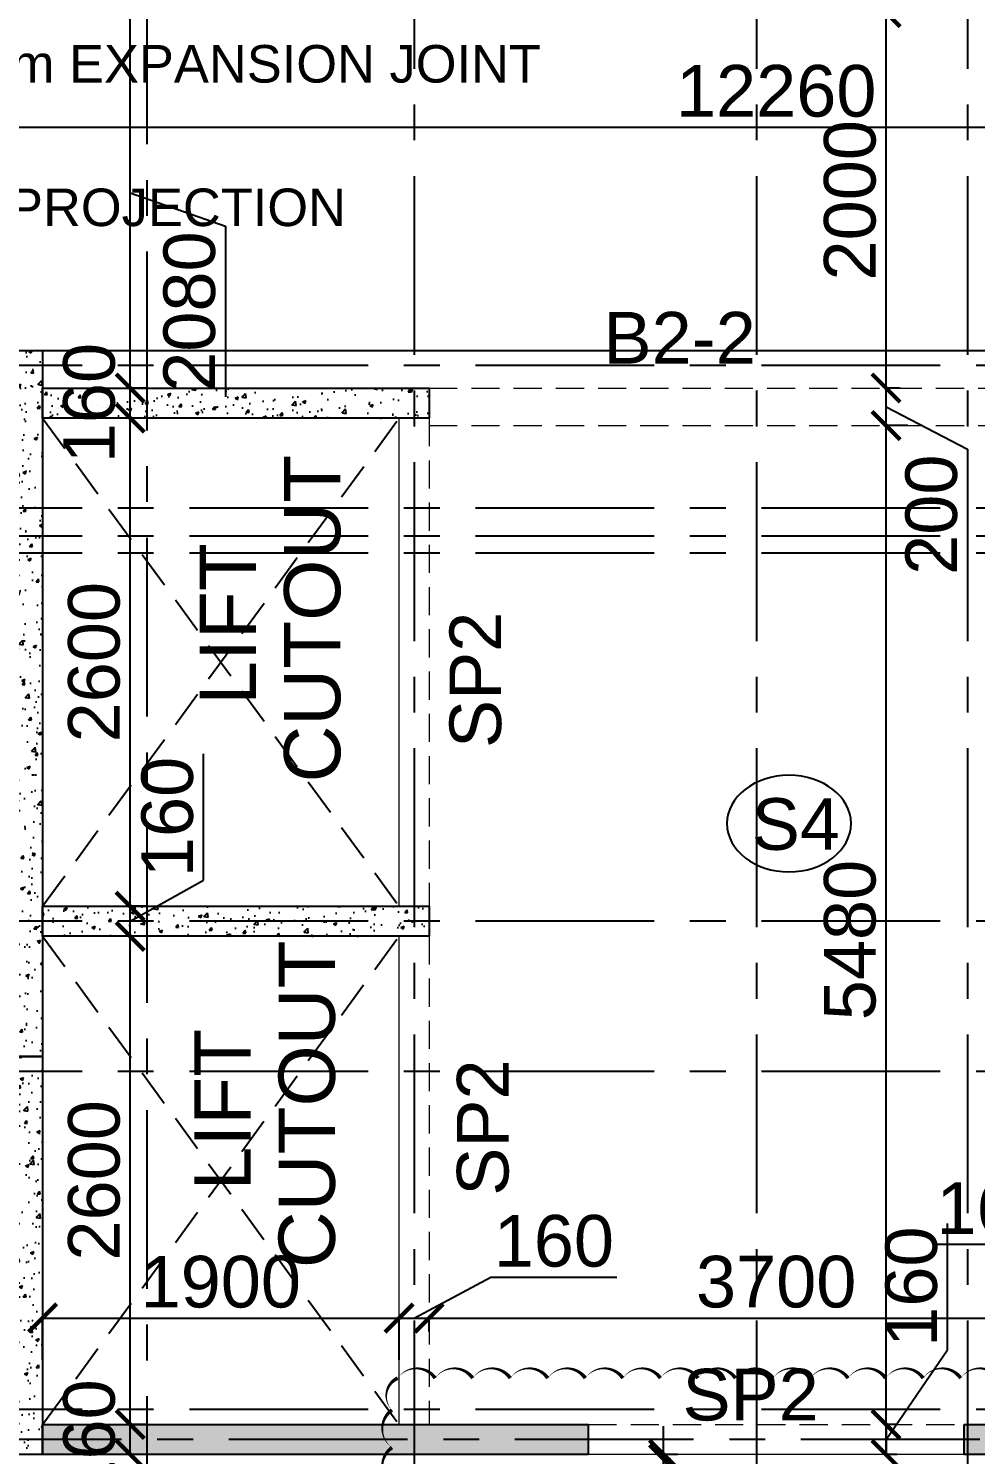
# Model space of a CAD drawing. Header units: inches. Extents: x -1898 to 127651, y -195120 to -109120.
# Drawn here: x 40878 to 45924, y -130830 to -123235 of the extents above; entities that cross this region are included whole.
import ezdxf

# ---------------------------------------------------------------- set-up
doc = ezdxf.new("R2010")
doc.units = ezdxf.units.IN
doc.header["$MEASUREMENT"] = 0
doc.linetypes.add('CENTER', pattern=[50.8, 31.75, -6.35, 6.35, -6.35])
doc.linetypes.add('Hidden', pattern=[3, 2, -1])
for name, color, linetype in [('1', 8, 'Continuous'), ('160 R.C. WALL HAT', 8, 'Continuous'), ('160 R.C.WALL', 6, 'Continuous'), ('4', 4, 'Continuous'), ('BEAM TEXT', 4, 'Continuous'), ('DIM', 251, 'Continuous'), ('GRID', 8, 'CENTER'), ('SPANRAL BEAM', 3, 'Continuous'), ('TEXT-1', 3, 'Continuous')]:
    doc.layers.add(name, color=color, linetype=linetype)
for name, color, linetype, lineweight in [('BEAMS', 3, 'Continuous', 0), ('SLAB CIR', 1, 'Continuous', 25), ('SLAB TXT', 3, 'Continuous', 0), ('text', 4, 'Continuous', 30)]:
    doc.layers.add(name, color=color, linetype=linetype, lineweight=lineweight)
doc.styles.add('T200', font='sanss___.ttf', dxfattribs={"height": 275})
doc.styles.add('T300', font='sanss___.ttf', dxfattribs={"height": 350})
doc.dimstyles.new('T 200', dxfattribs={"dimtxt": 275, "dimasz": 150, "dimexe": 1, "dimexo": 0, "dimgap": 50, "dimtad": 1, "dimdec": 0, "dimrnd": 5, "dimdsep": 46, "dimtxsty": 'T200', "dimblk": 'ARCHTICK', "dimcen": 2.5, "dimdle": 1, "dimclrd": 5, "dimclre": 253, "dimclrt": 1, "dimadec": 0, "dimazin": 0, "dimtfac": 1, "dimtdec": 0, "dimtmove": 2, "dimatfit": 3, "dimfxl": 0, "dimarcsym": 0})
pattern_1 = [(50, (2184721.52, 112605.64), (179.315046, -15.688034), [18.75, -206.25]), (355, (2184721.52, 112605.64), (-34.687833, 188.048033), [15, -165]), (100.451444, (2184736.47, 112604.33), (144.627212, 172.359998), [15.935048, -175.285528]), (46.1842, (2184721.52, 112655.64), (266.810333, -41.37982), [28.125, -309.375]), (96.635635, (2184743.76, 112652.2), (233.665486, 243.52965), [23.902586, -262.92844]), (351.184164, (2184721.52, 112655.64), (233.665486, 243.52965), [22.5, -247.5]), (21, (2184746.52, 112643.14), (149.226763, -100.654723), [18.75, -206.25]), (326, (2184746.52, 112643.14), (60.828833, 181.287511), [15, -165]), (71.451445, (2184758.96, 112634.75), (210.055594, 80.632788), [15.935047, -175.285528]), (37.5, (2184721.524, 112605.64), (3.0399638, 83.2234635), [0, -163, 0, -167.5, 0, -165.625]), (7.5, (2184721.52, 112605.64), (65.7673844, 98.602928), [0, -95.5, 0, -159.25, 0, -63.125]), (327.5, (2184665.774, 112605.64), (133.455609, -5.638718), [0, -62.5, 0, -195, 0, -258.75]), (317.5, (2184640.77, 112605.64), (145.7965423, 25.0262456), [0, -81.25, 0, -129.5, 0, -183.75])]
pattern_2 = [(50, (2221981.83, 105085.64), (179.315046, -15.688034), [18.75, -206.25]), (355, (2221981.83, 105085.64), (-34.687833, 188.048033), [15, -165]), (100.4514445, (2221996.77, 105084.33), (144.627212, 172.359998), [15.935048, -175.285528]), (46.1842, (2221981.83, 105135.64), (266.810333, -41.37982), [28.125, -309.375]), (96.635635, (2222004.07, 105132.2), (233.665486, 243.52965), [23.902586, -262.92844]), (351.184164, (2221981.83, 105135.64), (233.665486, 243.52965), [22.5, -247.5]), (21, (2222006.83, 105123.14), (149.226763, -100.654723), [18.75, -206.25]), (326, (2222006.83, 105123.14), (60.828833, 181.287511), [15, -165]), (71.451445, (2222019.27, 105114.75), (210.055594, 80.632788), [15.935047, -175.285528]), (37.5, (2221981.83, 105085.64), (3.0399638, 83.2234635), [0, -163, 0, -167.5, 0, -165.625]), (7.5, (2221981.83, 105085.64), (65.7673844, 98.602928), [0, -95.5, 0, -159.25, 0, -63.125]), (327.5, (2221926.08, 105085.64), (133.455609, -5.638718), [0, -62.5, 0, -195, 0, -258.75]), (317.5, (2221901.08, 105085.64), (145.7965423, 25.0262456), [0, -81.25, 0, -129.5, 0, -183.75])]

# ---------------------------------------------------------------- blocks, each defined once
blk = doc.blocks.new('_ARCHTICK')
at = {"color": 0, "linetype": 'ByBlock', "const_width": 0.15}
blk.add_lwpolyline([(-0.5, -0.5), (0.5, 0.5)], dxfattribs=at)
blk = doc.blocks.new('*D626')
at = {"layer": 'Defpoints', "color": 0}
for p in [(44261.9, -130855.2), (44300.2, -130855.2, 14.7), (44371.5, -141930.2, 14.7)]:
    blk.add_point(p, dxfattribs=at)
at = {"layer": 'DIM', "color": 253, "lineweight": -2}
for p, q in [((44300.2, -130855.2), (44260.9, -130855.2)), ((44371.5, -141930.2), (44260.9, -141930.2))]:
    blk.add_line(p, q, dxfattribs=at)
at = {"layer": 'DIM', "color": 5, "lineweight": -2}
blk.add_line((44261.9, -141931.2), (44261.9, -130854.2), dxfattribs=at)
at = {"layer": 'DIM', "color": 5, "lineweight": -2, "xscale": 150, "yscale": 150, "zscale": 150}
for p, rotation in [((44261.9, -130855.2), 90), ((44261.9, -141930.2), 270)]:
    blk.add_blockref('_ARCHTICK', p, dxfattribs=dict(at, rotation=rotation))
at = {"layer": 'DIM', "color": 1, "insert": (44070.3, -136392.7), "char_height": 275, "attachment_point": 5, "rotation": 90, "style": 'T200'}
blk.add_mtext('11075', dxfattribs=at)
blk = doc.blocks.new('*D627')
at = {"layer": 'Defpoints', "color": 0}
for p in [(44261.9, -130830.2), (44300.2, -130855.2, 14.7), (44338.1, -130830.2, 14.7)]:
    blk.add_point(p, dxfattribs=at)
at = {"layer": 'DIM', "color": 5, "lineweight": -2}
for p, q in [((44261.9, -130830.2), (44261.9, -130680.2)), ((44261.9, -130855.2), (44261.9, -130830.2)), ((44261.9, -130855.2), (44261.9, -130830.2)), ((44261.9, -130842.7), (44756.7, -131207.3)), ((44261.9, -130855.2), (44261.9, -131005.2)), ((44756.7, -131207.3), (44756.7, -131698.5))]:
    blk.add_line(p, q, dxfattribs=at)
at = {"layer": 'DIM', "color": 253, "lineweight": -2}
for p, q in [((44338.1, -130830.2), (44260.9, -130830.2)), ((44300.2, -130855.2), (44260.9, -130855.2))]:
    blk.add_line(p, q, dxfattribs=at)
at = {"layer": 'DIM', "color": 5, "lineweight": -2, "xscale": 150, "yscale": 150, "zscale": 150}
for p, rotation in [((44261.9, -130830.2), 270), ((44261.9, -130855.2), 90)]:
    blk.add_blockref('_ARCHTICK', p, dxfattribs=dict(at, rotation=rotation))
at = {"layer": 'DIM', "color": 1, "insert": (44565.1, -131452.9), "char_height": 275, "attachment_point": 5, "rotation": 90, "style": 'T200'}
blk.add_mtext('25', dxfattribs=at)
blk = doc.blocks.new('*D628')
at = {"layer": 'Defpoints', "color": 0}
for p in [(45505.5, -130670.2, 14.7), (45447, -130830.2), (45505.5, -130830.2, 14.7)]:
    blk.add_point(p, dxfattribs=at)
at = {"layer": 'DIM', "color": 5, "lineweight": -2}
for p, q in [((45774.4, -130272.3), (45774.4, -129600)), ((45447, -130750.2), (45774.4, -130272.3)), ((45447, -130669.2), (45447, -130831.2))]:
    blk.add_line(p, q, dxfattribs=at)
at = {"layer": 'DIM', "color": 253, "lineweight": -2}
for p, q in [((45505.5, -130670.2), (45446, -130670.2)), ((45505.5, -130830.2), (45446, -130830.2))]:
    blk.add_line(p, q, dxfattribs=at)
at = {"layer": 'DIM', "color": 5, "lineweight": -2, "xscale": 150, "yscale": 150, "zscale": 150}
for p, rotation in [((45447, -130670.2), 90), ((45447, -130830.2), 270)]:
    blk.add_blockref('_ARCHTICK', p, dxfattribs=dict(at, rotation=rotation))
at = {"layer": 'DIM', "color": 1, "insert": (45582.5, -129936.2), "char_height": 275, "attachment_point": 5, "rotation": 90, "style": 'T200'}
blk.add_mtext('160', dxfattribs=at)
blk = doc.blocks.new('*D629')
at = {"layer": 'Defpoints', "color": 0}
for p in [(45447, -125350.2), (45563.3, -125350.2, 14.7), (45505.5, -130830.2, 14.7)]:
    blk.add_point(p, dxfattribs=at)
at = {"layer": 'DIM', "color": 253, "lineweight": -2}
for p, q in [((45563.3, -125350.2), (45446, -125350.2)), ((45505.5, -130830.2), (45446, -130830.2))]:
    blk.add_line(p, q, dxfattribs=at)
at = {"layer": 'DIM', "color": 5, "lineweight": -2}
blk.add_line((45447, -130831.2), (45447, -125349.2), dxfattribs=at)
at = {"layer": 'DIM', "color": 5, "lineweight": -2, "xscale": 150, "yscale": 150, "zscale": 150}
for p, rotation in [((45447, -125350.2), 90), ((45447, -130830.2), 270)]:
    blk.add_blockref('_ARCHTICK', p, dxfattribs=dict(at, rotation=rotation))
at = {"layer": 'DIM', "color": 1, "insert": (45255.4, -128090.2), "char_height": 275, "attachment_point": 5, "rotation": 90, "style": 'T200'}
blk.add_mtext('5480', dxfattribs=at)
blk = doc.blocks.new('*D630')
at = {"layer": 'Defpoints', "color": 0}
for p in [(45447, -125150.2), (45522.3, -125150.2, 14.7), (45563.3, -125350.2, 14.7)]:
    blk.add_point(p, dxfattribs=at)
at = {"layer": 'DIM', "color": 253, "lineweight": -2}
for p, q in [((45522.3, -125150.2), (45446, -125150.2)), ((45563.3, -125350.2), (45446, -125350.2))]:
    blk.add_line(p, q, dxfattribs=at)
at = {"layer": 'DIM', "color": 5, "lineweight": -2}
for p, q in [((45447, -125351.2), (45447, -125149.2)), ((45447, -125250.2), (45881, -125475.6)), ((45881, -125475.6), (45881, -126173.9))]:
    blk.add_line(p, q, dxfattribs=at)
at = {"layer": 'DIM', "color": 5, "lineweight": -2, "xscale": 150, "yscale": 150, "zscale": 150}
for p, rotation in [((45447, -125150.2), 90), ((45447, -125350.2), 270)]:
    blk.add_blockref('_ARCHTICK', p, dxfattribs=dict(at, rotation=rotation))
at = {"layer": 'DIM', "color": 1, "insert": (45689.3, -125824.8), "char_height": 275, "attachment_point": 5, "rotation": 90, "style": 'T200'}
blk.add_mtext('200', dxfattribs=at)
blk = doc.blocks.new('*D631')
at = {"layer": 'Defpoints', "color": 0}
for p in [(45447, -123150.1), (45540.3, -123150.1, 14.7), (45522.3, -125150.2, 14.7)]:
    blk.add_point(p, dxfattribs=at)
at = {"layer": 'DIM', "color": 253, "lineweight": -2}
for p, q in [((45540.3, -123150.1), (45446, -123150.1)), ((45522.3, -125150.2), (45446, -125150.2))]:
    blk.add_line(p, q, dxfattribs=at)
at = {"layer": 'DIM', "color": 5, "lineweight": -2}
blk.add_line((45447, -125151.2), (45447, -123149.1), dxfattribs=at)
at = {"layer": 'DIM', "color": 5, "lineweight": -2, "xscale": 150, "yscale": 150, "zscale": 150}
for p, rotation in [((45447, -123150.1), 90), ((45447, -125150.2), 270)]:
    blk.add_blockref('_ARCHTICK', p, dxfattribs=dict(at, rotation=rotation))
at = {"layer": 'DIM', "color": 1, "insert": (45255.4, -124150.1), "char_height": 275, "attachment_point": 5, "rotation": 90, "style": 'T200'}
blk.add_mtext('2000', dxfattribs=at)
blk = doc.blocks.new('*D639')
at = {"layer": 'Defpoints', "color": 0}
for p in [(50991, -123760.8), (38732.4, -123809.1, 14.7), (50991, -123831.4, 14.7)]:
    blk.add_point(p, dxfattribs=at)
at = {"layer": 'DIM', "color": 5, "lineweight": -2}
blk.add_line((38731.4, -123760.8), (50992, -123760.8), dxfattribs=at)
at = {"layer": 'DIM', "color": 253, "lineweight": -2}
for p, q in [((38732.4, -123809.1), (38732.4, -123759.8)), ((50991, -123831.4), (50991, -123759.8))]:
    blk.add_line(p, q, dxfattribs=at)
at = {"layer": 'DIM', "color": 5, "lineweight": -2, "xscale": 150, "yscale": 150, "zscale": 150, "rotation": 180}
blk.add_blockref('_ARCHTICK', (38732.4, -123760.8), dxfattribs=at)
at = {"layer": 'DIM', "color": 5, "lineweight": -2, "xscale": 150, "yscale": 150, "zscale": 150}
blk.add_blockref('_ARCHTICK', (50991, -123760.8), dxfattribs=at)
at = {"layer": 'DIM', "color": 1, "insert": (44861.7, -123568.9), "char_height": 275, "attachment_point": 5, "style": 'T200'}
blk.add_mtext('12260', dxfattribs=at)
blk = doc.blocks.new('*D644')
at = {"layer": 'Defpoints', "color": 0}
for p in [(41419.9, -130670.2), (41508.9, -130670.2, 14.7), (41508.9, -130830.2, 14.7)]:
    blk.add_point(p, dxfattribs=at)
at = {"layer": 'DIM', "color": 253, "lineweight": -2}
for p, q in [((41508.9, -130670.2), (41418.9, -130670.2)), ((41508.9, -130830.2), (41418.9, -130830.2))]:
    blk.add_line(p, q, dxfattribs=at)
at = {"layer": 'DIM', "color": 5, "lineweight": -2}
blk.add_line((41419.9, -130831.2), (41419.9, -130669.2), dxfattribs=at)
at = {"layer": 'DIM', "color": 5, "lineweight": -2, "xscale": 150, "yscale": 150, "zscale": 150}
for p, rotation in [((41419.9, -130670.2), 90), ((41419.9, -130830.2), 270)]:
    blk.add_blockref('_ARCHTICK', p, dxfattribs=dict(at, rotation=rotation))
at = {"layer": 'DIM', "color": 1, "insert": (41202.1, -130750.2), "char_height": 275, "attachment_point": 5, "rotation": 90, "style": 'T200'}
blk.add_mtext('160', dxfattribs=at)
blk = doc.blocks.new('*D645')
at = {"layer": 'Defpoints', "color": 0}
for p in [(41419.9, -128070.2), (41508.9, -128070.2, 14.7), (41508.9, -130670.2, 14.7)]:
    blk.add_point(p, dxfattribs=at)
at = {"layer": 'DIM', "color": 253, "lineweight": -2}
for p, q in [((41508.9, -128070.2), (41418.9, -128070.2)), ((41508.9, -130670.2), (41418.9, -130670.2))]:
    blk.add_line(p, q, dxfattribs=at)
at = {"layer": 'DIM', "color": 5, "lineweight": -2}
blk.add_line((41419.9, -130671.2), (41419.9, -128069.2), dxfattribs=at)
at = {"layer": 'DIM', "color": 5, "lineweight": -2, "xscale": 150, "yscale": 150, "zscale": 150}
for p, rotation in [((41419.9, -128070.2), 90), ((41419.9, -130670.2), 270)]:
    blk.add_blockref('_ARCHTICK', p, dxfattribs=dict(at, rotation=rotation))
at = {"layer": 'DIM', "color": 1, "insert": (41228.1, -129370.2), "char_height": 275, "attachment_point": 5, "rotation": 90, "style": 'T200'}
blk.add_mtext('2600', dxfattribs=at)
blk = doc.blocks.new('*D646')
at = {"layer": 'Defpoints', "color": 0}
for p in [(41419.9, -127910.2), (41508.9, -127910.2, 14.7), (41508.9, -128070.2, 14.7)]:
    blk.add_point(p, dxfattribs=at)
at = {"layer": 'DIM', "color": 5, "lineweight": -2}
for p, q in [((41810.3, -127770.9), (41810.3, -127098.6)), ((41419.9, -127990.2), (41810.3, -127770.9)), ((41419.9, -128071.2), (41419.9, -127909.2))]:
    blk.add_line(p, q, dxfattribs=at)
at = {"layer": 'DIM', "color": 253, "lineweight": -2}
for p, q in [((41508.9, -127910.2), (41418.9, -127910.2)), ((41508.9, -128070.2), (41418.9, -128070.2))]:
    blk.add_line(p, q, dxfattribs=at)
at = {"layer": 'DIM', "color": 5, "lineweight": -2, "xscale": 150, "yscale": 150, "zscale": 150}
for p, rotation in [((41419.9, -127910.2), 90), ((41419.9, -128070.2), 270)]:
    blk.add_blockref('_ARCHTICK', p, dxfattribs=dict(at, rotation=rotation))
at = {"layer": 'DIM', "color": 1, "insert": (41618.4, -127434.7), "char_height": 275, "attachment_point": 5, "rotation": 90, "style": 'T200'}
blk.add_mtext('160', dxfattribs=at)
blk = doc.blocks.new('*D647')
at = {"layer": 'Defpoints', "color": 0}
for p in [(41419.9, -125310.2), (41508.9, -125310.2, 14.7), (41508.9, -127910.2, 14.7)]:
    blk.add_point(p, dxfattribs=at)
at = {"layer": 'DIM', "color": 253, "lineweight": -2}
for p, q in [((41508.9, -125310.2), (41418.9, -125310.2)), ((41508.9, -127910.2), (41418.9, -127910.2))]:
    blk.add_line(p, q, dxfattribs=at)
at = {"layer": 'DIM', "color": 5, "lineweight": -2}
blk.add_line((41419.9, -127911.2), (41419.9, -125309.2), dxfattribs=at)
at = {"layer": 'DIM', "color": 5, "lineweight": -2, "xscale": 150, "yscale": 150, "zscale": 150}
for p, rotation in [((41419.9, -125310.2), 90), ((41419.9, -127910.2), 270)]:
    blk.add_blockref('_ARCHTICK', p, dxfattribs=dict(at, rotation=rotation))
at = {"layer": 'DIM', "color": 1, "insert": (41228.1, -126610.2), "char_height": 275, "attachment_point": 5, "rotation": 90, "style": 'T200'}
blk.add_mtext('2600', dxfattribs=at)
blk = doc.blocks.new('*D648')
at = {"layer": 'Defpoints', "color": 0}
for p in [(41419.9, -125150.2), (41508.9, -125150.2, 14.7), (41508.9, -125310.2, 14.7)]:
    blk.add_point(p, dxfattribs=at)
at = {"layer": 'DIM', "color": 253, "lineweight": -2}
for p, q in [((41508.9, -125150.2), (41418.9, -125150.2)), ((41508.9, -125310.2), (41418.9, -125310.2))]:
    blk.add_line(p, q, dxfattribs=at)
at = {"layer": 'DIM', "color": 5, "lineweight": -2}
blk.add_line((41419.9, -125311.2), (41419.9, -125149.2), dxfattribs=at)
at = {"layer": 'DIM', "color": 5, "lineweight": -2, "xscale": 150, "yscale": 150, "zscale": 150}
for p, rotation in [((41419.9, -125150.2), 90), ((41419.9, -125310.2), 270)]:
    blk.add_blockref('_ARCHTICK', p, dxfattribs=dict(at, rotation=rotation))
at = {"layer": 'DIM', "color": 1, "insert": (41202.1, -125230.2), "char_height": 275, "attachment_point": 5, "rotation": 90, "style": 'T200'}
blk.add_mtext('160', dxfattribs=at)
blk = doc.blocks.new('*D649')
at = {"layer": 'Defpoints', "color": 0}
for p in [(41419.9, -123070.2), (41508.9, -123070.2, 14.7), (41508.9, -125150.2, 14.7)]:
    blk.add_point(p, dxfattribs=at)
at = {"layer": 'DIM', "color": 253, "lineweight": -2}
for p, q in [((41508.9, -123070.2), (41418.9, -123070.2)), ((41508.9, -125150.2), (41418.9, -125150.2))]:
    blk.add_line(p, q, dxfattribs=at)
at = {"layer": 'DIM', "color": 5, "lineweight": -2}
for p, q in [((41419.9, -125151.2), (41419.9, -123069.2)), ((41419.9, -124110.2), (41927.7, -124288.7)), ((41927.7, -124288.7), (41927.7, -125196.8))]:
    blk.add_line(p, q, dxfattribs=at)
at = {"layer": 'DIM', "color": 5, "lineweight": -2, "xscale": 150, "yscale": 150, "zscale": 150}
for p, rotation in [((41419.9, -123070.2), 90), ((41419.9, -125150.2), 270)]:
    blk.add_blockref('_ARCHTICK', p, dxfattribs=dict(at, rotation=rotation))
at = {"layer": 'DIM', "color": 1, "insert": (41736.1, -124742.8), "char_height": 275, "attachment_point": 5, "rotation": 90, "style": 'T200'}
blk.add_mtext('2080', dxfattribs=at)
blk = doc.blocks.new('*D650')
at = {"layer": 'Defpoints', "color": 0}
for p in [(42852.3, -130103.3), (40952.7, -130325.4, 14.7), (42852.3, -130325.4, 14.7)]:
    blk.add_point(p, dxfattribs=at)
at = {"layer": 'DIM', "color": 5, "lineweight": -2}
blk.add_line((40951.7, -130103.3), (42853.3, -130103.3), dxfattribs=at)
at = {"layer": 'DIM', "color": 253, "lineweight": -2}
for p, q in [((40952.7, -130325.4), (40952.7, -130102.3)), ((42852.3, -130325.4), (42852.3, -130102.3))]:
    blk.add_line(p, q, dxfattribs=at)
at = {"layer": 'DIM', "color": 5, "lineweight": -2, "xscale": 150, "yscale": 150, "zscale": 150, "rotation": 180}
blk.add_blockref('_ARCHTICK', (40952.7, -130103.3), dxfattribs=at)
at = {"layer": 'DIM', "color": 5, "lineweight": -2, "xscale": 150, "yscale": 150, "zscale": 150}
blk.add_blockref('_ARCHTICK', (42852.3, -130103.3), dxfattribs=at)
at = {"layer": 'DIM', "color": 1, "insert": (41902.5, -129911.7), "char_height": 275, "attachment_point": 5, "style": 'T200'}
blk.add_mtext('1900', dxfattribs=at)
blk = doc.blocks.new('*D651')
at = {"layer": 'Defpoints', "color": 0}
for p in [(43012.5, -130103.3), (43012.5, -130174.9, 14.7), (42852.3, -130325.4, 14.7)]:
    blk.add_point(p, dxfattribs=at)
at = {"layer": 'DIM', "color": 5, "lineweight": -2}
for p, q in [((42932.4, -130103.3), (43341, -129885.9)), ((43341, -129885.9), (44013.2, -129885.9)), ((42851.3, -130103.3), (43013.5, -130103.3))]:
    blk.add_line(p, q, dxfattribs=at)
at = {"layer": 'DIM', "color": 253, "lineweight": -2}
for p, q in [((42852.3, -130325.4), (42852.3, -130102.3)), ((43012.5, -130174.9), (43012.5, -130102.3))]:
    blk.add_line(p, q, dxfattribs=at)
at = {"layer": 'DIM', "color": 5, "lineweight": -2, "xscale": 150, "yscale": 150, "zscale": 150, "rotation": 180}
blk.add_blockref('_ARCHTICK', (42852.3, -130103.3), dxfattribs=at)
at = {"layer": 'DIM', "color": 5, "lineweight": -2, "xscale": 150, "yscale": 150, "zscale": 150}
blk.add_blockref('_ARCHTICK', (43012.5, -130103.3), dxfattribs=at)
at = {"layer": 'DIM', "color": 1, "insert": (43677.1, -129694), "char_height": 275, "attachment_point": 5, "style": 'T200'}
blk.add_mtext('160', dxfattribs=at)
blk = doc.blocks.new('*D652')
at = {"layer": 'Defpoints', "color": 0}
for p in [(43012.5, -130174.9, 14.7), (46710.7, -130103.3), (46710.7, -130157.6, 14.7)]:
    blk.add_point(p, dxfattribs=at)
at = {"layer": 'DIM', "color": 5, "lineweight": -2}
blk.add_line((43011.5, -130103.3), (46711.7, -130103.3), dxfattribs=at)
at = {"layer": 'DIM', "color": 253, "lineweight": -2}
for p, q in [((43012.5, -130174.9), (43012.5, -130102.3)), ((46710.7, -130157.6), (46710.7, -130102.3))]:
    blk.add_line(p, q, dxfattribs=at)
at = {"layer": 'DIM', "color": 5, "lineweight": -2, "xscale": 150, "yscale": 150, "zscale": 150, "rotation": 180}
blk.add_blockref('_ARCHTICK', (43012.5, -130103.3), dxfattribs=at)
at = {"layer": 'DIM', "color": 5, "lineweight": -2, "xscale": 150, "yscale": 150, "zscale": 150}
blk.add_blockref('_ARCHTICK', (46710.7, -130103.3), dxfattribs=at)
at = {"layer": 'DIM', "color": 1, "insert": (44861.6, -129911.5), "char_height": 275, "attachment_point": 5, "style": 'T200'}
blk.add_mtext('3700', dxfattribs=at)
blk = doc.blocks.new('*D653')
at = {"layer": 'Defpoints', "color": 0}
for p in [(46710.7, -130157.6, 14.7), (46870.7, -130103.3), (46870.7, -130182.3, 14.7)]:
    blk.add_point(p, dxfattribs=at)
at = {"layer": 'DIM', "color": 5, "lineweight": -2}
for p, q in [((46372.4, -129711.8), (45700.2, -129711.8)), ((46790.7, -130103.3), (46372.4, -129711.8)), ((46709.7, -130103.3), (46871.7, -130103.3))]:
    blk.add_line(p, q, dxfattribs=at)
at = {"layer": 'DIM', "color": 253, "lineweight": -2}
for p, q in [((46710.7, -130157.6), (46710.7, -130102.3)), ((46870.7, -130182.3), (46870.7, -130102.3))]:
    blk.add_line(p, q, dxfattribs=at)
at = {"layer": 'DIM', "color": 5, "lineweight": -2, "xscale": 150, "yscale": 150, "zscale": 150, "rotation": 180}
blk.add_blockref('_ARCHTICK', (46710.7, -130103.3), dxfattribs=at)
at = {"layer": 'DIM', "color": 5, "lineweight": -2, "xscale": 150, "yscale": 150, "zscale": 150}
blk.add_blockref('_ARCHTICK', (46870.7, -130103.3), dxfattribs=at)
at = {"layer": 'DIM', "color": 1, "insert": (46036.3, -129520), "char_height": 275, "attachment_point": 5, "style": 'T200'}
blk.add_mtext('160', dxfattribs=at)

msp = doc.modelspace()

# ---------------------------------------------------------------- hatches: boundary and pattern name
at = {"layer": '160 R.C. WALL HAT'}
h = msp.add_hatch(dxfattribs=at)
h.set_pattern_fill('AR-CONC', color=256, scale=25)
h.set_pattern_definition([(50, (2219921.83, 107045.64), (179.315046, -15.688034), [18.75, -206.25]), (355, (2219921.83, 107045.64), (-34.687833, 188.048033), [15, -165]), (100.4514445, (2219936.77, 107044.33), (144.627212, 172.359998), [15.935048, -175.285528]), (46.1842, (2219921.83, 107095.64), (266.810333, -41.37982), [28.125, -309.375]), (96.635635, (2219944.07, 107092.2), (233.665486, 243.52965), [23.902586, -262.92844]), (351.184164, (2219921.83, 107095.64), (233.665486, 243.52965), [22.5, -247.5]), (21, (2219946.83, 107083.14), (149.226763, -100.654723), [18.75, -206.25]), (326, (2219946.83, 107083.14), (60.828833, 181.287511), [15, -165]), (71.451445, (2219959.27, 107074.75), (210.055594, 80.632788), [15.935047, -175.285528]), (37.5, (2219921.83, 107045.64), (3.0399638, 83.2234635), [0, -163, 0, -167.5, 0, -165.625]), (7.5, (2219921.83, 107045.64), (65.7673844, 98.602928), [0, -95.5, 0, -159.25, 0, -63.125]), (327.5, (2219866.08, 107045.64), (133.455609, -5.638718), [0, -62.5, 0, -195, 0, -258.75]), (317.5, (2219841.08, 107045.64), (145.7965423, 25.0262456), [0, -81.25, 0, -129.5, 0, -183.75])])
h.paths.add_polyline_path([(40952.7, -124950.2), (40792.7, -124950.2), (40792.7, -128710.2), (40952.7, -128710.2)])
h = msp.add_hatch(dxfattribs=at)
h.set_pattern_fill('AR-CONC', color=256, scale=25)
h.set_pattern_definition(pattern_1)
h.paths.add_polyline_path([(43012.7, -125150.2), (40952.7, -125150.2), (40952.7, -125310.2), (42852.7, -125310.2), (43012.7, -125310.2)])
h = msp.add_hatch(dxfattribs=at)
h.set_pattern_fill('AR-CONC', color=256, scale=25)
h.set_pattern_definition(pattern_1)
h.paths.add_polyline_path([(43012.7, -127910.2), (40952.7, -127910.2), (40952.7, -128070.2), (43012.7, -128070.2)])
h = msp.add_hatch(dxfattribs=at)
h.set_pattern_fill('AR-CONC', color=256, scale=25)
h.set_pattern_definition(pattern_2)
h.paths.add_polyline_path([(40792.7, -128710.2), (40952.7, -128710.2), (40952.7, -130830.2), (40792.7, -130830.2)])
h = msp.add_hatch(dxfattribs=at)
h.set_pattern_fill('AR-CONC', color=256, scale=25)
h.set_pattern_definition(pattern_2)
h.paths.add_polyline_path([(43861.3, -130830.2), (43861.5, -130670.2), (40952.7, -130670.2), (40952.5, -130830.2)])
h.paths.add_polyline_path([(45862.8, -130670.2), (45862.8, -130830.2), (50030.7, -130830.2), (50030.7, -130670.2)])

# ---------------------------------------------------------------- linework, layer by layer
at = {"layer": '1', "linetype": 'Hidden', "ltscale": 100}
for p, q in [((40952.7, -127910.2, 14.7), (42852.7, -125310.2, 14.7)), ((40952.7, -125310.2, 14.7), (42852.7, -127910.2, 14.7)), ((40952.7, -130670.2, 14.7), (42852.3, -128070.2, 14.7)), ((40952.7, -128070.2, 14.7), (42852.3, -130670.2, 14.7))]:
    msp.add_line(p, q, dxfattribs=at)
at = {"layer": '160 R.C.WALL'}
for p, q in [((43861.2, -130830.2, 14.7), (43861.2, -130670.2, 14.7)), ((45862.4, -130830.2, 14.7), (45862.4, -130670.2, 14.7))]:
    msp.add_line(p, q, dxfattribs=at)
at = {"layer": '160 R.C.WALL', "elevation": 14.7}
for points in [[(40952.7, -128710.2), (40792.7, -128710.2), (40792.7, -124950.2), (40952.7, -124950.2)], [(40952.7, -125150.2), (43012.7, -125150.2), (43012.7, -125310.2), (40952.7, -125310.2)], [(40952.7, -127910.2), (43012.7, -127910.2), (43012.7, -128070.2), (40952.7, -128070.2)], [(40792.7, -128710.2), (40952.7, -128710.2), (40952.7, -130830.2), (40792.7, -130830.2)]]:
    msp.add_lwpolyline(points, close=True, dxfattribs=at)
for points in [[(43861.2, -130830.2), (40952.7, -130830.2), (40952.7, -130670.2), (43861.2, -130670.2)], [(45862.4, -130670.2), (50030.7, -130670.2), (50030.7, -130830.2), (45862.4, -130830.2)]]:
    msp.add_lwpolyline(points, dxfattribs=at)
at = {"layer": '4'}
msp.add_line((37959.5, -124950.2, 14.7), (51763.9, -124950.2, 14.7), dxfattribs=at)
at = {"layer": 'BEAMS', "linetype": 'Hidden', "ltscale": 75}
for p, q in [((43012.7, -125150.2, 14.7), (46710.7, -125150.2, 14.7)), ((43012.7, -125310.2, 14.7), (43012.7, -127910.2, 14.7)), ((43012.7, -125350.2, 14.7), (46710.7, -125350.2, 14.7)), ((43012.5, -128070.2, 14.7), (43012.5, -130670.2, 14.7)), ((43861.5, -130670.2, 14.7), (45862.8, -130670.2, 14.7))]:
    msp.add_line(p, q, dxfattribs=at)
at = {"layer": 'BEAMS', "color": 4, "linetype": 'Continuous', "ltscale": 0.01}
for p, q in [((42852.7, -127910.2, 14.7), (42852.7, -125310.2, 14.7)), ((42852.3, -130670.2, 14.7), (42852.3, -128070.2, 14.7)), ((45862.8, -130830.2, 14.7), (43861.5, -130830.2, 14.7))]:
    msp.add_line(p, q, dxfattribs=at)
at = {"layer": 'DIM', "color": 2, "elevation": 14.7}
msp.add_lwpolyline([(42814.7, -130993.5, 0, 20, -0.520567), (42814.7, -130793.5, 0, 20, -0.520567), (42814.7, -130593.5, 0, 20, -0.520567), (42844.8, -130423.6, 0, 20, -0.520567), (43044.8, -130423.6, 0, 20, -0.520567), (43244.8, -130423.6, 0, 20, -0.520567), (43444.8, -130423.6, 0, 20, -0.520567), (43644.8, -130423.6, 0, 20, -0.520567), (43844.8, -130423.6, 0, 20, -0.520567), (44044.8, -130423.6, 0, 20, -0.520567), (44244.8, -130423.6, 0, 20, -0.520567), (44444.8, -130423.6, 0, 20, -0.520567), (44644.8, -130423.6, 0, 20, -0.520567), (44844.8, -130423.6, 0, 20, -0.520567), (45044.8, -130423.6, 0, 20, -0.520567), (45244.8, -130423.6, 0, 20, -0.520567), (45444.8, -130423.6, 0, 20, -0.520567), (45644.8, -130423.6, 0, 20, -0.520567), (45844.8, -130423.6, 0, 20, -0.520567), (46044.8, -130423.6, 0, 20, -0.520567)], format="xyseb", dxfattribs=at)
at = {"layer": 'GRID', "ltscale": 30}
for p, q in [((42932.7, -111829.1, 14.7), (42932.7, -143550.6, 14.7)), ((44756.3, -111829.1, 14.7), (44756.3, -143550.6, 14.7)), ((45881, -111829.1, 14.7), (45881, -143550.6, 14.7)), ((41508.9, -112231.6, 14.7), (41508.9, -143550.6, 14.7)), ((86883.8, -125030.2, 14.7), (1190.2, -125030.2, 14.7)), ((86883.8, -125790.2, 14.7), (1084.7, -125790.2, 14.7)), ((86883.8, -125939.8, 14.7), (0, -125939.8, 14.7)), ((86883.8, -126030.2, 14.7), (1000.5, -126030.2, 14.7)), ((86883.8, -127990.2, 14.7), (912, -127990.2, 14.7)), ((86883.8, -128790.2, 14.7), (739.5, -128790.2, 14.7)), ((86883.8, -130590.2, 14.7), (936.5, -130590.2, 14.7)), ((87093.8, -130750.2, 14.7), (739.5, -130750.2, 14.7))]:
    msp.add_line(p, q, dxfattribs=at)
at = {"layer": 'SLAB CIR', "extrusion": (0, 0, -1)}
msp.add_ellipse((44929.9, -127470), major_axis=(331, 0), ratio=0.77685, dxfattribs=at)

# ---------------------------------------------------------------- texts
at = {"layer": 'BEAM TEXT', "style": 'T300'}
msp.add_text('B2-2', height=275, dxfattribs=at).set_placement((43941.6, -125019.7))
at = {"layer": 'SLAB TXT', "style": 'T300'}
msp.add_text('S4', height=275, dxfattribs=at).set_placement((44731.5, -127609.7))
at = {"layer": 'SPANRAL BEAM', "style": 'T300'}
for p in [(43396.1, -127067.5), (43435.4, -129452.2)]:
    msp.add_text('SP2', height=275, rotation=90, dxfattribs=at).set_placement(p)
msp.add_text('SP2', height=275, dxfattribs=at).set_placement((44362.4, -130649))
at = {"layer": 'text', "color": 30, "style": 'T300'}
for s, p in [('CUTOUT', (42539.2, -127251)), ('LIFT', (42090.1, -126837.3)), ('CUTOUT', (42510.4, -129837.9)), ('LIFT', (42061.2, -129424.2))]:
    msp.add_text(s, height=300, rotation=90, dxfattribs=at).set_placement(p)
at = {"layer": 'TEXT-1', "style": 'T200'}
for s, p in [('50mm EXPANSION JOINT', (40239.9, -123523.2)), ('SLAB PROJECTION', (39976.9, -124287.6))]:
    msp.add_text(s, height=200, dxfattribs=at).set_placement(p)

# ---------------------------------------------------------------- dimensions: what is measured, and where the dimension line sits
at = {"layer": 'DIM'}
for base, p1, p2, picture, middle in [((41419.9, -123070.2), (41508.9, -125150.2, 14.7), (41508.9, -123070.2, 14.7), '*D649', (41927.7, -124338.7)), ((45447, -125150.2), (45563.3, -125350.2, 14.7), (45522.3, -125150.2, 14.7), '*D630', (45881, -125525.6)), ((41419.9, -127910.2), (41508.9, -128070.2, 14.7), (41508.9, -127910.2, 14.7), '*D646', (41810.3, -127720.9)), ((45447, -130830.2), (45505.5, -130670.2, 14.7), (45505.5, -130830.2, 14.7), '*D628', (45774.4, -130222.3)), ((44261.9, -130830.2), (44300.2, -130855.2, 14.7), (44338.1, -130830.2, 14.7), '*D627', (44756.7, -131257.3))]:
    dim = msp.add_linear_dim(base=base, p1=p1, p2=p2, angle=90, dimstyle='T 200', override={"dimtmove": 1}, dxfattribs=at)
    dim.commit()
    dim.dimension.update_dxf_attribs({"geometry": picture, "text_midpoint": middle, "dimtype": 160})
for base, p1, p2, picture, middle in [((45447, -123150.1), (45522.3, -125150.2, 14.7), (45540.3, -123150.1, 14.7), '*D631', (45255.4, -124150.1)), ((45447, -125350.2), (45505.5, -130830.2, 14.7), (45563.3, -125350.2, 14.7), '*D629', (45255.4, -128090.2))]:
    dim = msp.add_linear_dim(base=base, p1=p1, p2=p2, angle=90, dimstyle='T 200', override={"dimtmove": 1}, dxfattribs=at)
    dim.commit()
    dim.dimension.update_dxf_attribs({"geometry": picture, "text_midpoint": middle})
for base, p1, p2, picture, middle in [((50991, -123760.8), (38732.4, -123809.1, 14.7), (50991, -123831.4, 14.7), '*D639', (44861.7, -123568.9)), ((42852.3, -130103.3), (40952.7, -130325.4, 14.7), (42852.3, -130325.4, 14.7), '*D650', (41902.5, -129911.7)), ((46710.7, -130103.3), (43012.5, -130174.9, 14.7), (46710.7, -130157.6, 14.7), '*D652', (44861.6, -129911.5))]:
    dim = msp.add_linear_dim(base=base, p1=p1, p2=p2, dimstyle='T 200', dxfattribs=at)
    dim.commit()
    dim.dimension.update_dxf_attribs({"geometry": picture, "text_midpoint": middle})
for base, p1, p2, picture, middle in [((41419.9, -125150.2), (41508.9, -125310.2, 14.7), (41508.9, -125150.2, 14.7), '*D648', (41202.1, -125230.2)), ((41419.9, -125310.2), (41508.9, -127910.2, 14.7), (41508.9, -125310.2, 14.7), '*D647', (41228.1, -126610.2)), ((41419.9, -128070.2), (41508.9, -130670.2, 14.7), (41508.9, -128070.2, 14.7), '*D645', (41228.1, -129370.2)), ((41419.9, -130670.2), (41508.9, -130830.2, 14.7), (41508.9, -130670.2, 14.7), '*D644', (41202.1, -130750.2)), ((44261.9, -130855.2), (44371.5, -141930.2, 14.7), (44300.2, -130855.2, 14.7), '*D626', (44070.3, -136392.7))]:
    dim = msp.add_linear_dim(base=base, p1=p1, p2=p2, angle=90, dimstyle='T 200', dxfattribs=at)
    dim.commit()
    dim.dimension.update_dxf_attribs({"geometry": picture, "text_midpoint": middle})
for base, p1, p2, picture, middle in [((46870.7, -130103.3), (46710.7, -130157.6, 14.7), (46870.7, -130182.3, 14.7), '*D653', (46322.4, -129711.8)), ((43012.5, -130103.3), (42852.3, -130325.4, 14.7), (43012.5, -130174.9, 14.7), '*D651', (43391, -129885.9))]:
    dim = msp.add_linear_dim(base=base, p1=p1, p2=p2, dimstyle='T 200', override={"dimtmove": 1}, dxfattribs=at)
    dim.commit()
    dim.dimension.update_dxf_attribs({"geometry": picture, "text_midpoint": middle, "dimtype": 160})

doc.saveas('drawing.dxf')
